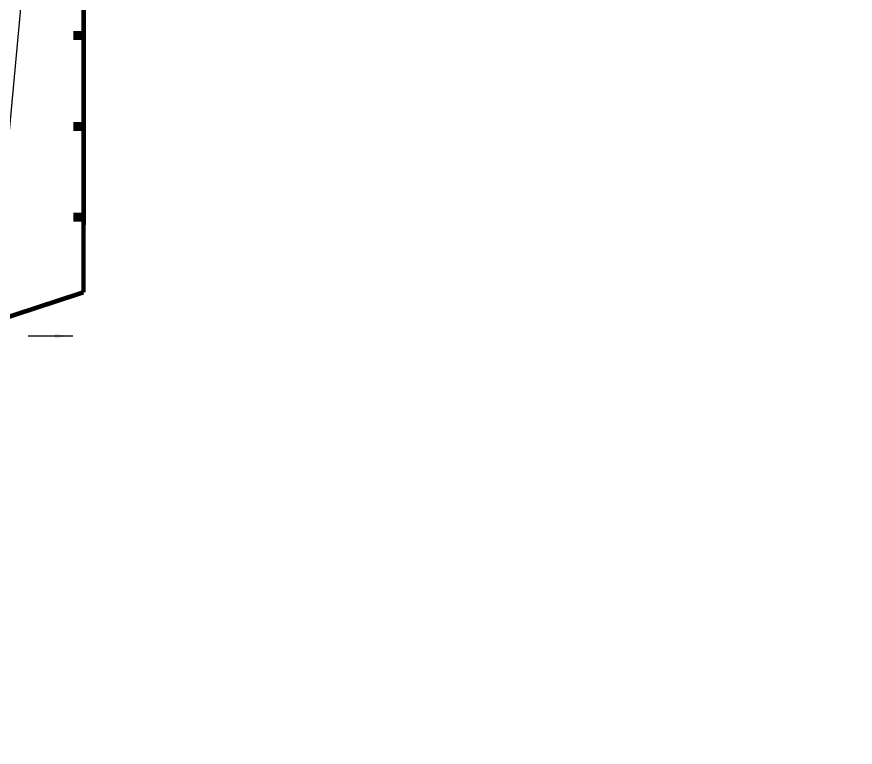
# Model space of a CAD drawing. Extents: x 532522 to 2902776, y -101917278 to 111238625.
# Drawn here: x 2902226.9 to 2902411.4, y 2548666.9 to 2548827.6 of the extents above; entities that cross this region are included whole.
import ezdxf

# ---------------------------------------------------------------- set-up
doc = ezdxf.new("R2010")
doc.units = 0
doc.header["$LTSCALE"] = 1000
doc.header["$MEASUREMENT"] = 0
doc.layers.get('0').update_dxf_attribs({"linetype": 'CONTINUOUS'})
for name, color, linetype in [('1', 7, 'CONTINUOUS'), ('PUB_DIM', 3, 'CONTINUOUS'), ('高压线', 80, 'CONTINUOUS')]:
    doc.layers.add(name, color=color, linetype=linetype)

# ---------------------------------------------------------------- blocks, each defined once
blk = doc.blocks.new('_ARROW')
blk.add_solid([(0, 0), (-1, 0.1), (-1, -0.1)])

msp = doc.modelspace()

# ---------------------------------------------------------------- linework, layer by layer
at = {"layer": '1', "color": 1, "linetype": 'Continuous', "const_width": 1}
msp.add_lwpolyline([(2902241.571866723, 2548766.936597133), (2902241.691889794, 2548899.334453479), (2902410.874862982, 2548899.334357875)], dxfattribs=at)
at = {"layer": '1', "color": 1, "linetype": 'Continuous', "extrusion": (0.0001844192949917201, -0.04943667431242818, 0.9987772430439384), "elevation": -125468.1622507031}
for points, const_width in [([(2911729.49541316, 2534875.966434943), (2911727.236896362, 2534875.974851211)], 2), ([(2911729.420884523, 2534855.966573806), (2911727.162367725, 2534855.974990074)], 2), ([(2911729.346355885, 2534835.96671267), (2911727.087839087, 2534835.975128938)], 2), ([(2911425.311381072, 2534720.857032422), (2911729.26977647, 2534819.435459346)], 0.9999999999999999)]:
    msp.add_lwpolyline(points, dxfattribs=dict(at, const_width=const_width))
at = {"layer": 'PUB_DIM', "color": 2, "linetype": 'Continuous', "extrusion": (0.0001844192949917201, -0.04943667431242818, 0.9987772430439384), "elevation": -125468.1622507031, "flags": 128}
msp.add_lwpolyline([(2911726.917404765, 2534809.810966797), (2911717.037305905, 2534809.847778595)], dxfattribs=at)
at = {"layer": '高压线', "color": 5, "linetype": 'Continuous', "extrusion": (0.0001844192949917201, -0.04943667431242819, 0.9987772430439386)}
msp.add_line((2902221.563732654, 2548762.54477167, -1.045358022523389), (2902234.726289, 2548903.921940066, 5.949985181881159), dxfattribs=at)

# ---------------------------------------------------------------- block references
at = {"layer": 'PUB_DIM', "color": 2, "linetype": 'Continuous', "extrusion": (0.0001844192949917201, -0.04943667431242819, 0.9987772430439386), "xscale": 4, "yscale": 4, "zscale": 4, "rotation": 359.7865253199272}
msp.add_blockref('_ARROW', (2911726.917404765, 2534809.810966798, -125468.1622507032), dxfattribs=at)

doc.saveas('drawing.dxf')
